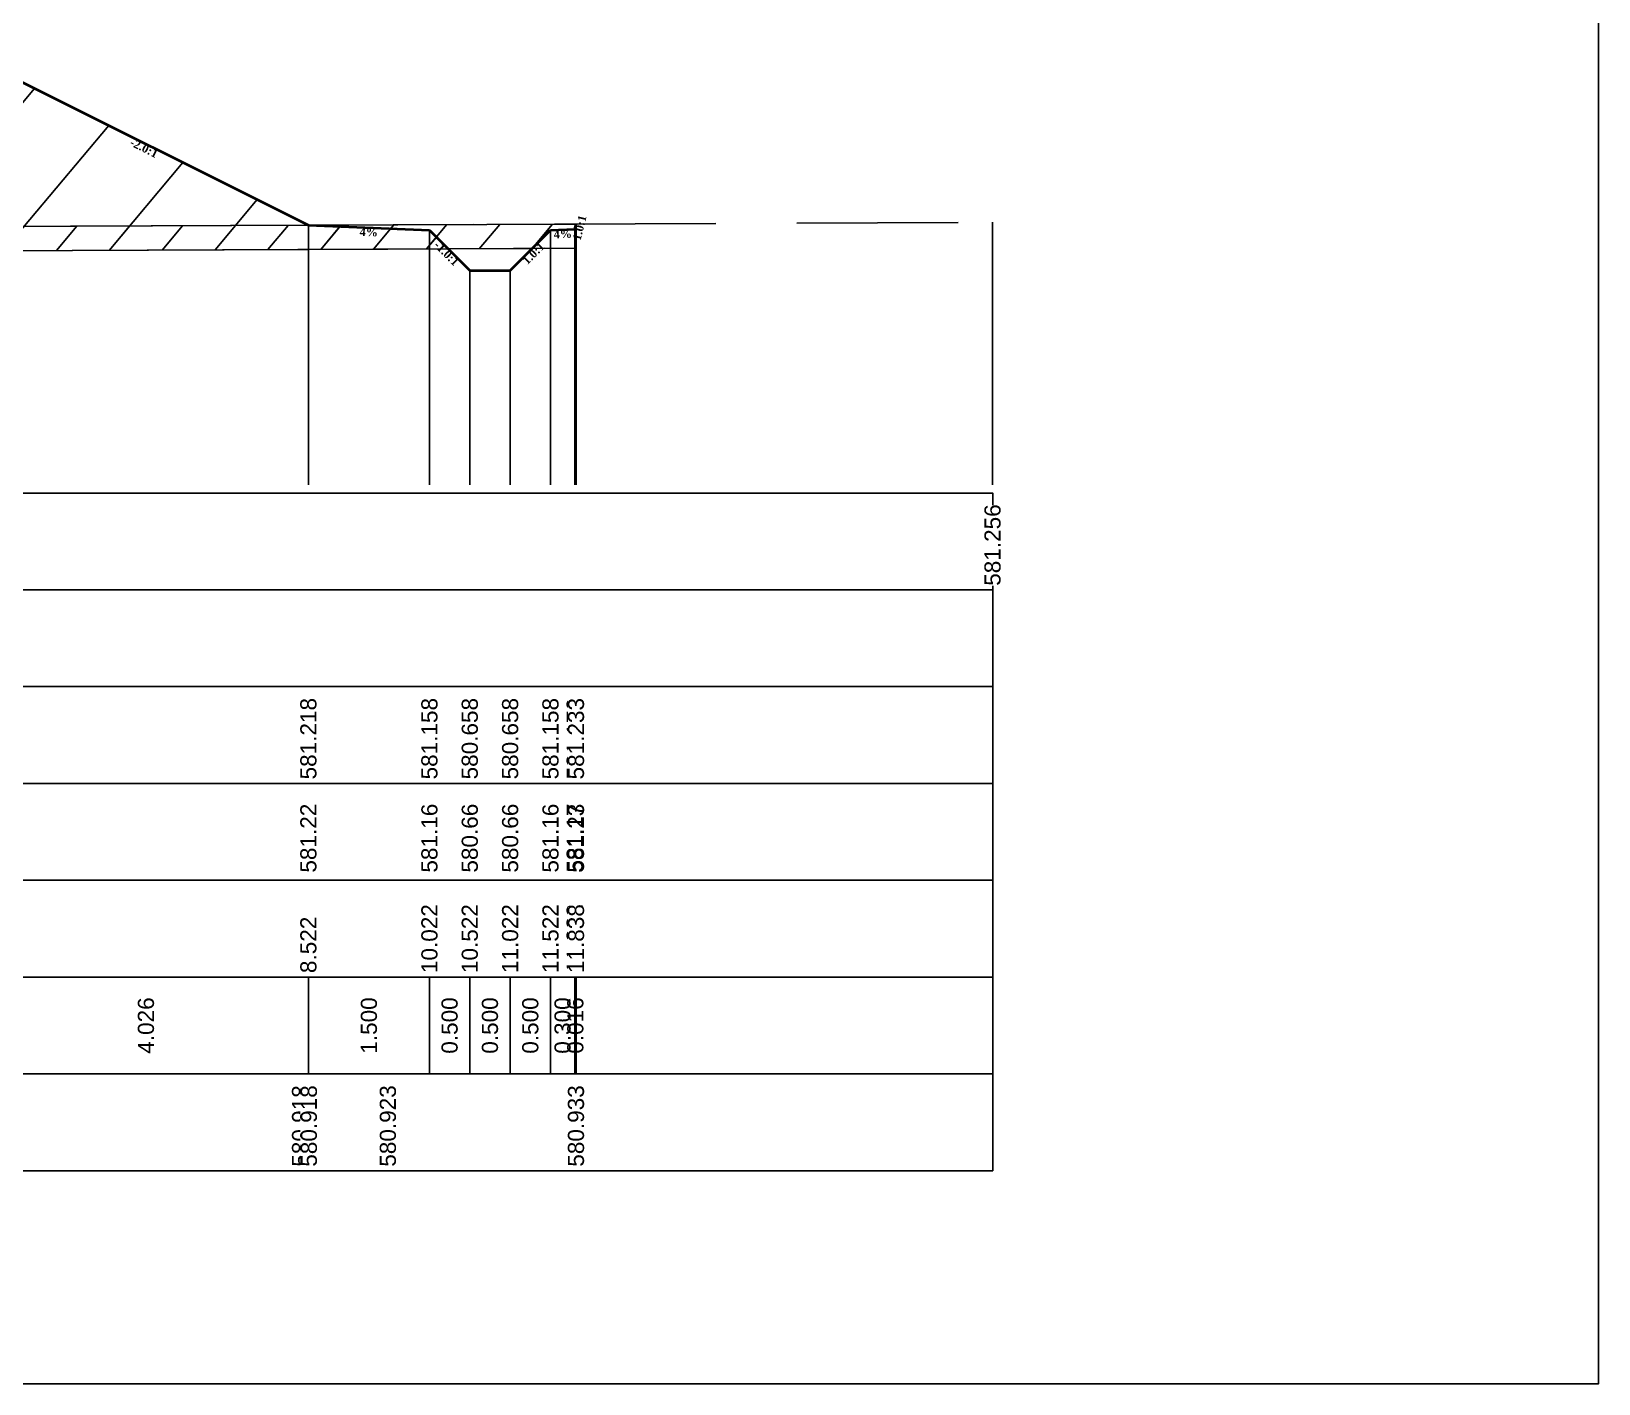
# Model space of a CAD drawing. Header units: millimetres. Extents: x 2762 to 3076, y 916 to 3305.
# Drawn here: x 3056.12 to 3075.54, y 2451.65 to 2468.41 of the extents above; entities that cross this region are included whole.
import ezdxf

# ---------------------------------------------------------------- set-up
doc = ezdxf.new("R2010")
doc.units = ezdxf.units.MM
doc.header["$LTSCALE"] = 2
doc.linetypes.add('CACHE', pattern=[9.525, 6.35, -3.175])
doc.linetypes.add('DASHED', pattern=[0.75, 0.5, -0.25])
doc.layers.add('C-ROAD-CORR', color=5, linetype='Continuous')
doc.layers.add('C-ROAD-SCTN', color=7, linetype='Continuous')
doc.styles.add('C3D_Etiquette', font='romans.shx')
doc.styles.add('C3D_Profil_Travers', font='romans.shx')

msp = doc.modelspace()

# ---------------------------------------------------------------- hatches: boundary and pattern name
at = {"linetype": 'Continuous', "lineweight": -3}
h = msp.add_hatch(dxfattribs=at)
h.set_pattern_fill('_U', color=3, angle=50, style=0, pattern_type=0)
h.set_pattern_definition([(50, (3062.3243, 2465.7144), (-0.766044, 0.642788), [])])
h.paths.add_polyline_path([(3062.324, 2465.714), (3062.552, 2465.942), (3062.852, 2465.954), (3062.868, 2466.017), (3062.868, 2465.717)])
h.paths.add_polyline_path([(3041.47, 2465.659), (3041.47, 2465.959), (3045.133, 2467.791), (3053.13, 2468.111), (3055.526, 2468.015), (3059.552, 2466.002), (3061.052, 2465.942), (3061.284, 2465.71), (3053.602, 2465.676), (3051.859, 2465.668), (3051.42, 2465.665), (3051.227, 2465.666), (3048.872, 2465.663)])
h = msp.add_hatch(dxfattribs=at)
h.set_pattern_fill('_U', color=150, scale=0.5, angle=50, style=0, pattern_type=0)
h.set_pattern_definition([(50, (3062.3243, 2465.7144), (-0.383022, 0.321394), [])])
h.paths.add_polyline_path([(3062.324, 2465.714), (3062.552, 2465.942), (3062.852, 2465.954), (3062.868, 2466.017), (3062.868, 2465.717)])
h.paths.add_polyline_path([(3059.552, 2466.002), (3062.868, 2466.017), (3062.852, 2465.954), (3062.552, 2465.942), (3062.324, 2465.714), (3061.284, 2465.71), (3061.052, 2465.942)])
h.paths.add_polyline_path([(3041.47, 2465.659), (3041.47, 2465.959), (3048.872, 2465.963), (3051.227, 2465.966), (3051.42, 2465.965), (3051.859, 2465.968), (3053.602, 2465.976), (3059.552, 2466.002), (3061.052, 2465.942), (3061.284, 2465.71), (3053.602, 2465.676), (3051.859, 2465.668), (3051.42, 2465.665), (3051.227, 2465.666), (3048.872, 2465.663)])

# ---------------------------------------------------------------- linework, layer by layer
at = {"color": 253, "linetype": 'Continuous', "lineweight": -3}
for p, q in [((3055.526, 2468.015), (3059.552, 2466.002)), ((3053.602, 2465.976), (3059.552, 2466.002)), ((3059.552, 2466.002), (3062.868, 2466.017)), ((3061.052, 2465.942), (3059.552, 2466.002)), ((3059.552, 2466.002), (3061.052, 2465.942)), ((3059.552, 2466.002), (3061.052, 2465.942)), ((3061.284, 2465.71), (3061.052, 2465.942)), ((3061.052, 2465.942), (3061.284, 2465.71)), ((3061.052, 2465.942), (3061.284, 2465.71)), ((3062.324, 2465.714), (3062.552, 2465.942)), ((3062.552, 2465.942), (3062.324, 2465.714)), ((3062.324, 2465.714), (3062.552, 2465.942)), ((3062.552, 2465.942), (3062.852, 2465.954)), ((3062.852, 2465.954), (3062.552, 2465.942)), ((3062.552, 2465.942), (3062.852, 2465.954)), ((3062.852, 2465.954), (3062.868, 2466.017)), ((3062.868, 2466.017), (3062.852, 2465.954)), ((3062.852, 2465.954), (3062.868, 2466.017)), ((3062.868, 2466.017), (3062.868, 2465.717)), ((3062.868, 2466.017), (3062.868, 2465.717)), ((3061.284, 2465.71), (3053.602, 2465.676)), ((3061.284, 2465.71), (3053.602, 2465.676)), ((3062.324, 2465.714), (3061.284, 2465.71)), ((3061.284, 2465.71), (3062.324, 2465.714)), ((3061.552, 2465.442), (3061.284, 2465.71)), ((3062.324, 2465.714), (3062.052, 2465.442)), ((3062.868, 2465.717), (3062.324, 2465.714)), ((3062.868, 2465.717), (3062.324, 2465.714)), ((3062.052, 2465.442), (3061.552, 2465.442))]:
    msp.add_line(p, q, dxfattribs=at)
at = {"color": 105, "linetype": 'DASHED', "lineweight": -3, "ltscale": 2}
msp.add_line((3053.602, 2465.976), (3068.03, 2466.04), dxfattribs=at)
at = {"color": 98, "linetype": 'CACHE', "lineweight": -3}
msp.add_line((3068.03, 2466.04), (3068.03, 2462.784), dxfattribs=at)
at = {"color": 8, "linetype": 'CACHE', "lineweight": -3}
for p, q in [((3059.552, 2462.784), (3059.552, 2466.002)), ((3061.052, 2462.784), (3061.052, 2465.942)), ((3062.552, 2462.784), (3062.552, 2465.942)), ((3062.852, 2462.784), (3062.852, 2465.954)), ((3062.868, 2462.784), (3062.868, 2466.017)), ((3061.552, 2462.784), (3061.552, 2465.442)), ((3062.052, 2462.784), (3062.052, 2465.442))]:
    msp.add_line(p, q, dxfattribs=at)
at = {"color": 6, "linetype": 'Continuous', "lineweight": -3}
for p, q in [((3053.602, 2465.676), (3059.449, 2465.702)), ((3059.449, 2465.702), (3059.552, 2465.702)), ((3059.552, 2465.702), (3059.558, 2465.702)), ((3059.558, 2465.702), (3060.537, 2465.706)), ((3059.558, 2465.702), (3059.558, 2465.702)), ((3060.537, 2465.706), (3062.868, 2465.717))]:
    msp.add_line(p, q, dxfattribs=at)
at = {"color": 7, "linetype": 'Continuous', "lineweight": -3}
for p, q in [((3034.029, 2462.684), (3068.031, 2462.684)), ((3059.552, 2455.484), (3059.552, 2456.684)), ((3059.552, 2455.484), (3059.552, 2456.684)), ((3061.052, 2455.484), (3061.052, 2456.684)), ((3061.052, 2455.484), (3061.052, 2456.684)), ((3061.552, 2455.484), (3061.552, 2456.684)), ((3061.552, 2455.484), (3061.552, 2456.684)), ((3062.052, 2455.484), (3062.052, 2456.684)), ((3062.052, 2455.484), (3062.052, 2456.684)), ((3062.552, 2455.484), (3062.552, 2456.684)), ((3062.552, 2455.484), (3062.552, 2456.684)), ((3062.852, 2455.484), (3062.852, 2456.684)), ((3062.852, 2455.484), (3062.852, 2456.684)), ((3062.868, 2455.484), (3062.868, 2456.684))]:
    msp.add_line(p, q, dxfattribs=at)
for points in [[(3034.029, 2461.484), (3068.031, 2461.484), (3068.031, 2462.684), (3034.029, 2462.684)], [(3034.029, 2460.284), (3068.031, 2460.284), (3068.031, 2461.484), (3034.029, 2461.484)], [(3034.029, 2459.084), (3068.031, 2459.084), (3068.031, 2460.284), (3034.029, 2460.284)], [(3034.029, 2457.884), (3068.031, 2457.884), (3068.031, 2459.084), (3034.029, 2459.084)], [(3034.029, 2456.684), (3068.031, 2456.684), (3068.031, 2457.884), (3034.029, 2457.884)], [(3034.029, 2455.484), (3068.031, 2455.484), (3068.031, 2456.684), (3034.029, 2456.684)], [(3034.029, 2454.284), (3068.031, 2454.284), (3068.031, 2455.484), (3034.029, 2455.484)]]:
    msp.add_3dface(points, dxfattribs=at)
at = {"layer": 'C-ROAD-CORR', "color": 1, "linetype": 'Continuous', "lineweight": 40}
for p, q in [((3055.526, 2468.015), (3059.552, 2466.002)), ((3059.552, 2466.002), (3061.052, 2465.942)), ((3061.052, 2465.942), (3061.552, 2465.442)), ((3062.052, 2465.442), (3062.552, 2465.942)), ((3062.552, 2465.942), (3062.852, 2465.954)), ((3062.852, 2465.954), (3062.868, 2466.017)), ((3061.552, 2465.442), (3062.052, 2465.442))]:
    msp.add_line(p, q, dxfattribs=at)
at = {"layer": 'C-ROAD-CORR', "color": 1, "linetype": 'Continuous', "lineweight": -3}
for p, q in [((3061.052, 2465.942), (3061.552, 2465.442)), ((3062.052, 2465.442), (3062.552, 2465.942))]:
    msp.add_line(p, q, dxfattribs=at)
at = {"layer": 'C-ROAD-SCTN', "color": 154, "linetype": 'Continuous', "lineweight": -3}
for p, q in [((3055.526, 2468.015), (3059.552, 2466.002)), ((3059.552, 2466.002), (3061.052, 2465.942)), ((3061.052, 2465.942), (3061.552, 2465.442)), ((3062.052, 2465.442), (3062.552, 2465.942)), ((3062.552, 2465.942), (3062.852, 2465.954)), ((3062.852, 2465.954), (3062.868, 2466.017)), ((3061.552, 2465.442), (3062.052, 2465.442))]:
    msp.add_line(p, q, dxfattribs=at)
at = {"layer": 'C-ROAD-SCTN', "color": 1, "linetype": 'Continuous', "lineweight": -3}
for p, q in [((3055.526, 2468.015), (3059.552, 2466.002)), ((3059.552, 2466.002), (3061.052, 2465.942)), ((3061.052, 2465.942), (3061.552, 2465.442)), ((3062.052, 2465.442), (3062.552, 2465.942)), ((3062.552, 2465.942), (3062.852, 2465.954)), ((3062.852, 2465.954), (3062.868, 2466.017)), ((3061.552, 2465.442), (3062.052, 2465.442))]:
    msp.add_line(p, q, dxfattribs=at)

# ---------------------------------------------------------------- texts
at = {"color": 7, "linetype": 'Continuous', "lineweight": -3, "char_height": 0.1, "attachment_point": 2, "style": 'C3D_Etiquette'}
for s, insert, width, rotation in [('{\\fTimes New Roman|b1|i0|c0|p18;-2.0:1}', (3057.537, 2467.005), 0.34598, 333.4349), ('{\\fTimes New Roman|b1|i0|c0|p18;1.0:1}', (3062.864, 2465.984), 0.29446, 75.9638), ('{\\fTimes New Roman|b1|i0|c0|p18;4%}', (3060.302, 2465.968), 0.42071, 357.7094), ('{\\fTimes New Roman|b1|i0|c0|p18;4%}', (3062.702, 2465.944), 0.37094, 2.2906), ('{\\fTimes New Roman|b1|i0|c0|p18;-1.0:1}', (3061.299, 2465.689), 0.34598, 315), ('{\\fTimes New Roman|b1|i0|c0|p18;1.0:1}', (3062.305, 2465.689), 0.29001, 45)]:
    msp.add_mtext(s, dxfattribs=dict(at, insert=insert, width=width, rotation=rotation))
at = {"color": 7, "linetype": 'Continuous', "lineweight": -3, "char_height": 0.2, "rotation": 90, "style": 'C3D_Profil_Travers'}
for s, insert, attachment_point in [('{\\fArial|b0|i0|c0|p34;581.22}', (3059.552, 2457.979), 4), ('{\\fArial|b0|i0|c0|p34;581.16}', (3061.052, 2457.979), 4), ('{\\fArial|b0|i0|c0|p34;580.66}', (3061.552, 2457.979), 4), ('{\\fArial|b0|i0|c0|p34;580.66}', (3062.052, 2457.979), 4), ('{\\fArial|b0|i0|c0|p34;581.16}', (3062.552, 2457.979), 4), ('{\\fArial|b0|i0|c0|p34;581.17}', (3062.852, 2457.979), 4), ('{\\fArial|b0|i0|c0|p34;581.23}', (3062.868, 2457.979), 4), ('{\\fArial|b0|i0|c0|p34;4.026}', (3057.539, 2456.084), 5), ('{\\fArial|b0|i0|c0|p34;1.500}', (3060.302, 2456.084), 5), ('{\\fArial|b0|i0|c0|p34;0.500}', (3061.302, 2456.084), 5), ('{\\fArial|b0|i0|c0|p34;0.500}', (3061.802, 2456.084), 5), ('{\\fArial|b0|i0|c0|p34;0.500}', (3062.302, 2456.084), 5), ('{\\fArial|b0|i0|c0|p34;0.300}', (3062.702, 2456.084), 5), ('{\\fArial|b0|i0|c0|p34;0.016}', (3062.86, 2456.084), 5)]:
    msp.add_mtext(s, dxfattribs=dict(at, insert=insert, attachment_point=attachment_point))

# ---------------------------------------------------------------- next in the draw order: texts
at = {"color": 7, "linetype": 'Continuous', "lineweight": -3, "char_height": 0.2, "attachment_point": 4, "rotation": 90, "style": 'C3D_Profil_Travers', "bg_fill": 3, "box_fill_scale": 1.000375, "bg_fill_color": 256, "bg_fill_true_color": 13158600, "bg_fill_transparency": 0}
for s, insert, width in [('{\\fArial|b0|i0|c0|p34;581.256}', (3068.03, 2461.534), 0.99539), ('{\\fArial|b0|i0|c0|p34;581.218}', (3059.552, 2459.134), 0.99595), ('{\\fArial|b0|i0|c0|p34;581.158}', (3061.052, 2459.134), 0.99595), ('{\\fArial|b0|i0|c0|p34;580.658}', (3061.552, 2459.134), 0.99595), ('{\\fArial|b0|i0|c0|p34;580.658}', (3062.052, 2459.134), 0.99595), ('{\\fArial|b0|i0|c0|p34;581.158}', (3062.552, 2459.134), 0.99595), ('{\\fArial|b0|i0|c0|p34;\\C256;10.022}', (3061.052, 2456.734), 0.81751), ('{\\fArial|b0|i0|c0|p34;\\C256;10.522}', (3061.552, 2456.734), 0.81751), ('{\\fArial|b0|i0|c0|p34;\\C256;11.022}', (3062.052, 2456.734), 0.81751), ('{\\fArial|b0|i0|c0|p34;\\C256;11.522}', (3062.552, 2456.734), 0.81751), ('{\\fArial|b0|i0|c0|p34;\\C256;8.522}', (3059.552, 2456.734), 0.67986), ('{\\fArial|b0|i0|c0|p34;580.918}', (3059.449, 2454.334), 0.99595), ('{\\fArial|b0|i0|c0|p34;580.923}', (3060.537, 2454.334), 0.99553), ('{\\fArial|b0|i0|c0|p34;580.933}', (3062.868, 2454.334), 0.99553)]:
    msp.add_mtext(s, dxfattribs=dict(at, insert=insert, width=width))

# ---------------------------------------------------------------- next in the draw order: texts
for s, insert, width in [('{\\fArial|b0|i0|c0|p34;581.170}', (3062.852, 2459.134), 0.99484), ('{\\fArial|b0|i0|c0|p34;\\C256;11.822}', (3062.852, 2456.734), 0.81751), ('{\\fArial|b0|i0|c0|p34;580.918}', (3059.552, 2454.334), 0.99595)]:
    msp.add_mtext(s, dxfattribs=dict(at, insert=insert, width=width))

# ---------------------------------------------------------------- next in the draw order: texts
for s, insert, width in [('{\\fArial|b0|i0|c0|p34;581.233}', (3062.868, 2459.134), 0.99553), ('{\\fArial|b0|i0|c0|p34;\\C256;11.838}', (3062.868, 2456.734), 0.81999), ('{\\fArial|b0|i0|c0|p34;580.918}', (3059.558, 2454.334), 0.99595)]:
    msp.add_mtext(s, dxfattribs=dict(at, insert=insert, width=width))

# ---------------------------------------------------------------- next in the draw order: texts
at = {"color": 7, "linetype": 'Continuous', "lineweight": -3, "insert": (3059.558, 2454.334), "char_height": 0.2, "width": 0.99595, "attachment_point": 4, "rotation": 90, "style": 'C3D_Profil_Travers', "bg_fill": 3, "box_fill_scale": 1.000375, "bg_fill_color": 256, "bg_fill_true_color": 13158600, "bg_fill_transparency": 0}
msp.add_mtext('{\\fArial|b0|i0|c0|p34;580.918}', dxfattribs=at)

# ---------------------------------------------------------------- next in the draw order: linework, layer by layer
msp.add_lwpolyline([(3026.54, 2481.145), (3075.54, 2481.145), (3075.54, 2451.645), (3026.54, 2451.645)], close=True)

doc.saveas('drawing.dxf')
